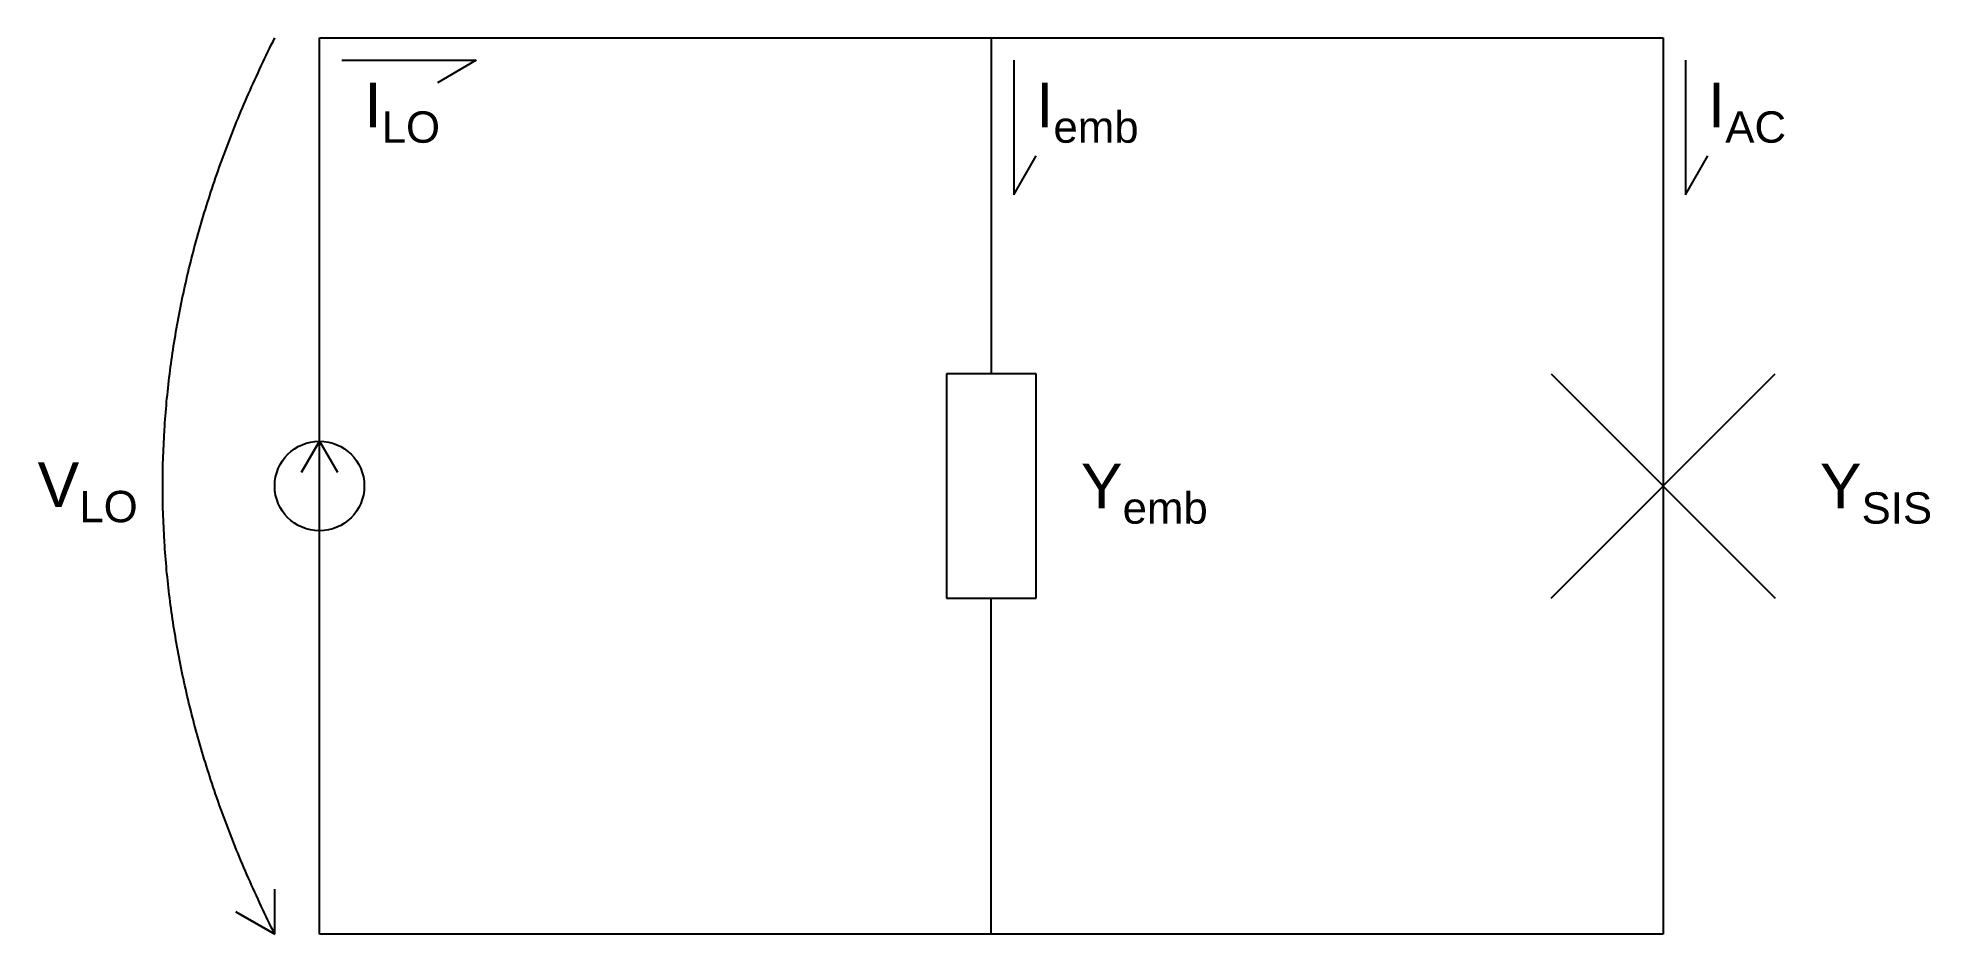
# Model space of a CAD drawing. Header units: millimetres. Extents: x -63 to 360, y 0 to 200.
import ezdxf

# ---------------------------------------------------------------- set-up
doc = ezdxf.new("R2010")
doc.units = ezdxf.units.MM
doc.styles.get("Standard").update_dxf_attribs({"font": 'arial.ttf'})

msp = doc.modelspace()

# ---------------------------------------------------------------- linework, layer by layer
for p, q in [((0, 0), (0, 200)), ((0, 200), (300, 200)), ((150, 200), (150, 125)), ((300, 200), (300, 0)), ((5, 195), (35, 195)), ((35, 195), (26.34, 190)), ((155, 195), (155, 165)), ((305, 195), (305, 165)), ((155, 165), (160, 173.66)), ((305, 165), (310, 173.66)), ((160, 125), (140, 125)), ((140, 125), (140, 75)), ((160, 75), (160, 125)), ((275, 75), (325, 125)), ((275, 125), (325, 75)), ((0, 110), (-4, 103.07)), ((-4, 103.07), (0, 110)), ((0, 110), (4, 103.07)), ((140, 75), (160, 75)), ((150, 0), (150, 75)), ((150, 75), (160, 75)), ((-10, 0), (-10, 10)), ((-10, 0), (-18.66, 5)), ((-18.66, 5), (-10, 0)), ((300, 0), (0, 0))]:
    msp.add_line(p, q)
msp.add_ellipse((0, 100), major_axis=(0, -10), ratio=1)
msp.add_open_spline([(-10, 0), (-60, 100), (-10, 200)], degree=2)

# ---------------------------------------------------------------- texts
at = {"char_height": 10, "attachment_point": 1}
for s, width, heights, insert in [('\\A1;I{\\H0.7x;\\S^ LO;}', 77.5164, [0], (10, 190)), ('\\A1;I{\\H0.7x;\\S^ emb;}', 60.8499, [0], (160, 190)), ('\\A1;I{\\H0.7x;\\S^ AC;}', 91.631, [0], (310, 190)), ('\\A1;V{\\H0.7x;\\S^ LO;}', 77.4793, [27.67], (-62.94, 105.31)), ('\\A1;Y{\\H0.7x;\\S^ emb;}', 77.4793, [27.67], (170, 105)), ('\\A1;Y{\\H0.7x;\\S^ SIS;}', 116.2956, [0], (335, 105))]:
    msp.add_mtext_dynamic_manual_height_columns(s, width=width, gutter_width=12.5, heights=heights, dxfattribs=dict(at, insert=insert))

doc.saveas('drawing.dxf')
